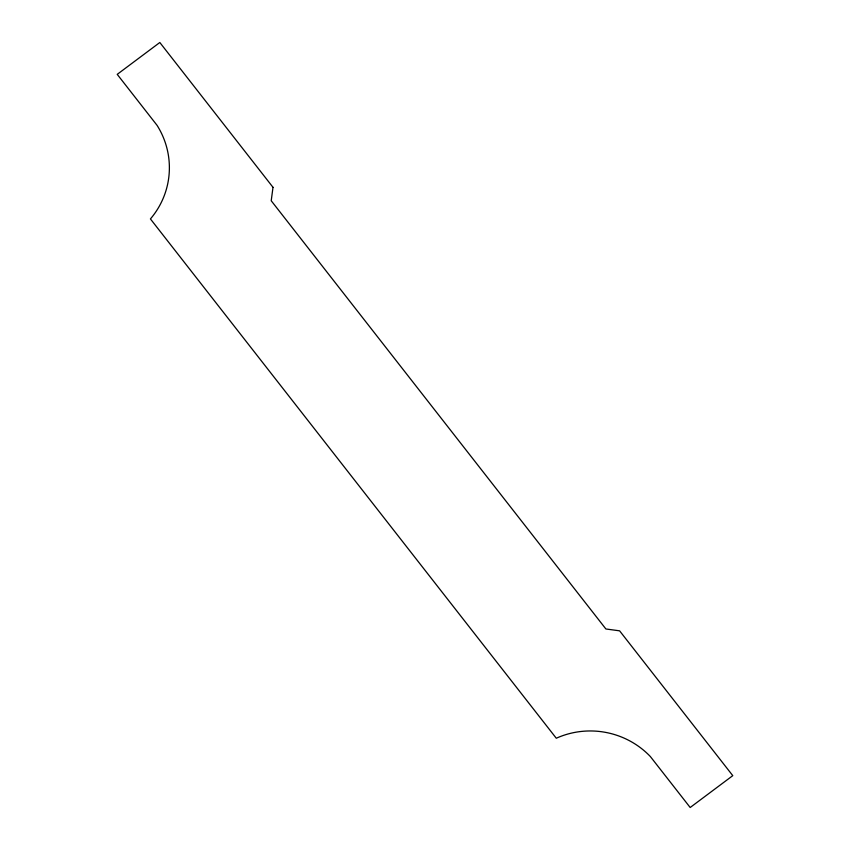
<?xml version="1.0" encoding="UTF-8"?>
<svg xmlns="http://www.w3.org/2000/svg" width="850" height="850" viewBox="0 0 850 850"><rect width="100%" height="100%" fill="white"/><g stroke="black" fill="none" stroke-linecap="round" stroke-linejoin="round"><path stroke-width="1.27" d="M272.999 187.319L271.224 200.749L605.891 628.979L619.597 630.827L732.774 775.646L690.179 807.5L650.346 756.532A81.834 80.113 10.5 0 0 556.282 738.236L150.429 218.928A81.834 80.113 10.5 0 0 157.059 125.332L117.226 74.354L159.821 42.5L272.999 187.319"/></g></svg>
